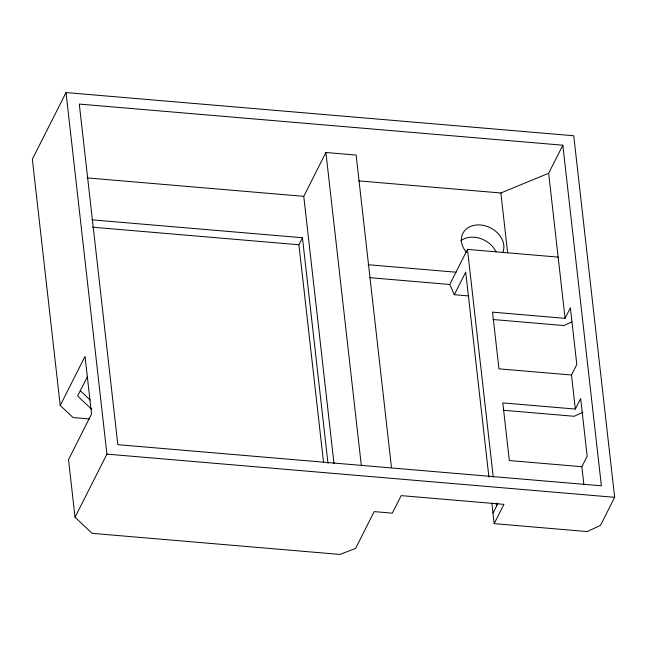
<?xml version="1.0" encoding="UTF-8"?>
<svg xmlns="http://www.w3.org/2000/svg" width="647" height="647" viewBox="0 0 647 647"><rect width="100%" height="100%" fill="white"/><g stroke="black" fill="none" stroke-linecap="round" stroke-linejoin="round"><path stroke-width="0.97" d="M491.857 503.131L494.179 523.649L587.258 531.567L600.473 525.38L614.65 497.317L573.735 135.757L66.018 92.57L32.35 159.211L60.22 405.491L73.038 417.558L89.48 418.957M60.22 405.491L85.024 356.384L91.542 414.023L68.509 459.621L75.036 517.26L92.125 533.346L339.942 554.43L355.575 548.446L374.176 511.615L392.308 513.16L401.172 495.618L503.924 504.361L494.179 523.649M87.596 376.255L77.624 395.996L91.866 409.405M75.036 517.26L106.925 454.129L66.018 92.57M334.022 463.81L303.758 196.34L325.902 152.49L356.125 155.062L391.492 467.611M323.54 462.403L298.914 244.76L302.456 237.74L91.906 219.834M468.299 295.905L454.307 294.717L449.762 284.478L467.482 249.402L558.143 257.11M454.307 294.717L465.719 272.136L488.897 477.017M565.074 318.324L570.387 307.802L576.801 364.487L571.487 375.009L498.958 368.839L492.545 312.153L565.074 318.324L548.656 173.275L562.833 145.211L79.29 104.078L117.827 444.675L601.378 485.808L562.833 145.211M492.99 513.168L497.866 503.528M581.863 466.705L509.335 460.543L502.808 402.903L575.345 409.066L580.658 398.544L587.177 456.184L581.863 466.705L583.909 484.773M571.875 321.834L563.949 325.546L492.998 319.513M583.028 412.163L574.212 416.288L503.261 410.255M358.737 180.893L500.875 192.984L548.656 173.275M87.005 177.901L303.758 196.34M92.375 227.186L298.914 244.76M368.175 264.728L455.965 272.201M369.914 277.684L449.762 284.478M106.925 454.129L614.65 497.317M80.204 390.691L90.176 400.081M571.487 375.009L575.345 409.066M500.875 192.984L507.652 252.872M467.482 249.402L493.249 477.074M496.192 503.148L496.54 506.156M325.902 152.49L361.277 465.039M302.456 237.74L327.997 463.414M466.487 252.37A22.144 17.356 26.8 0 1 478.537 224.897A22.144 17.356 26.8 0 1 502.8 252.435M460.729 240.773A22.144 17.356 26.8 0 1 495.982 251.812"/></g></svg>
